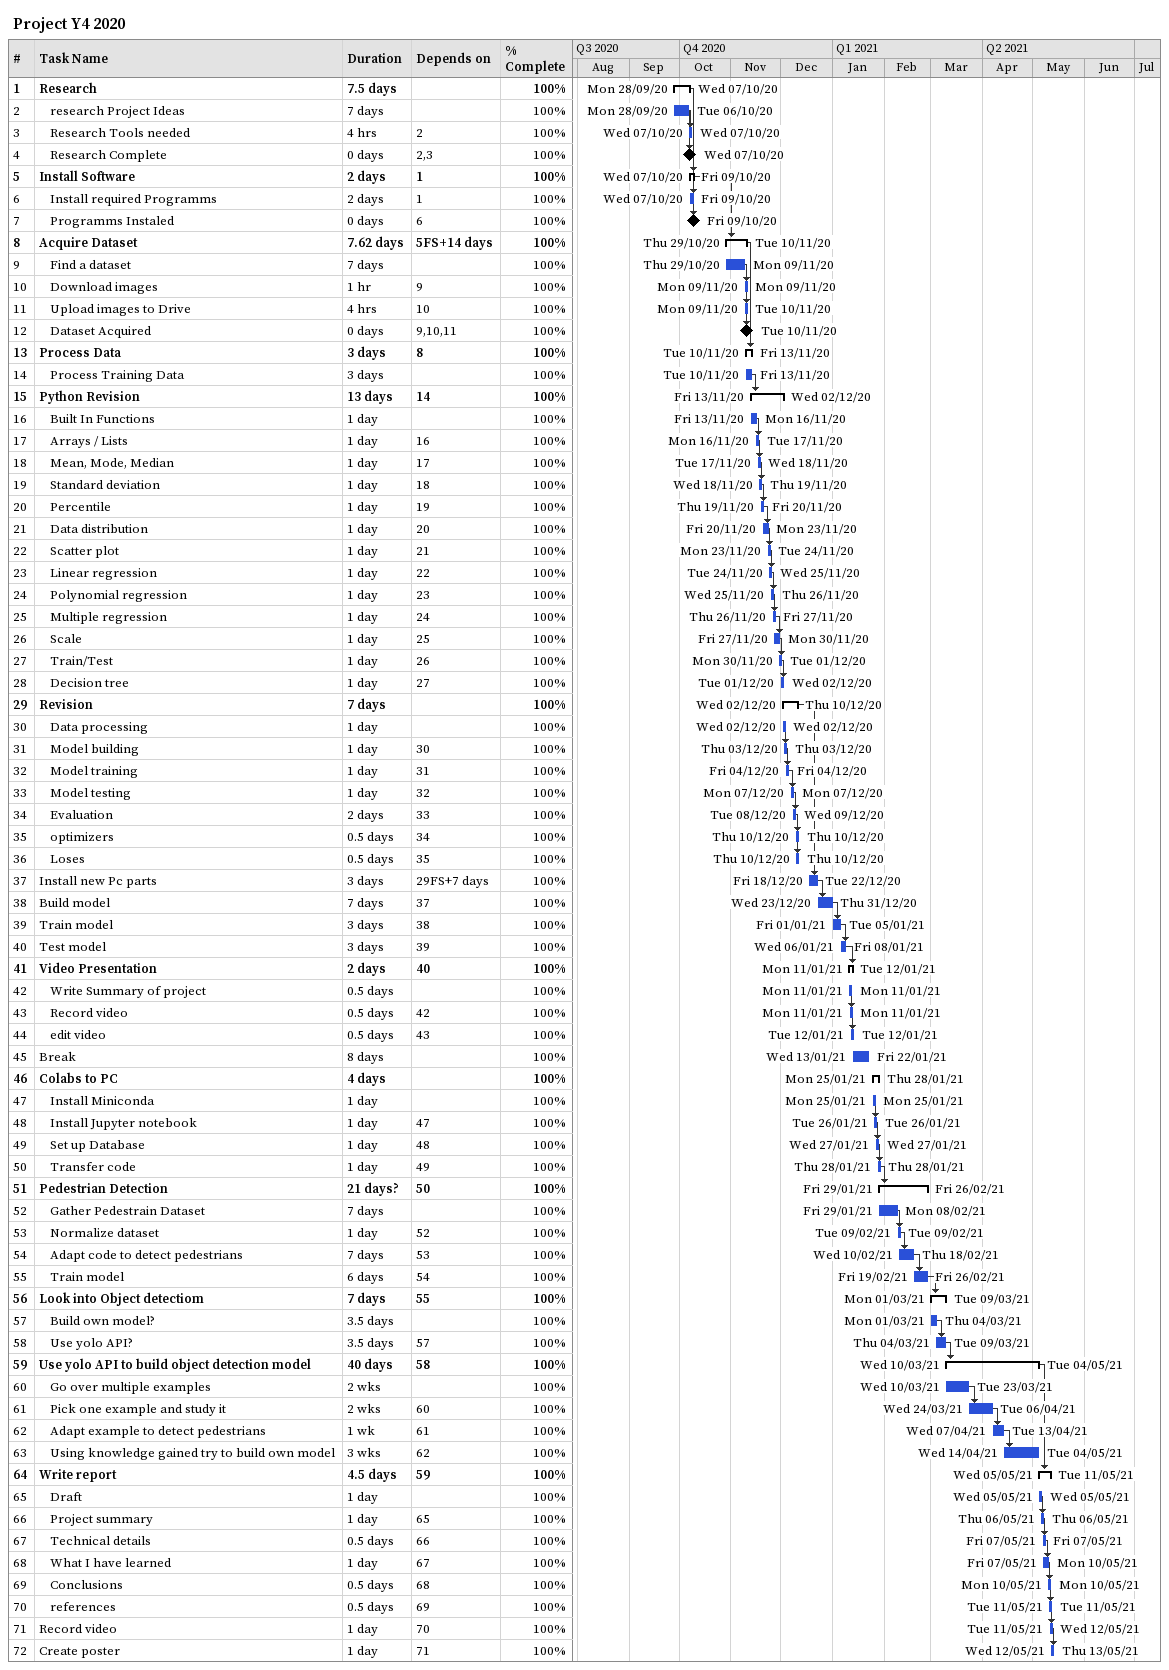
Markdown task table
Project Y4 2020

| ID | Level | Task | Duration | Start | Finish | Predecessors | % complete |
|---|---|---|---|---|---|---|---|
| 1 | 1 | **Research** | 7.5d | 2020-09-28 | 2020-10-07 |  | 100 |
| 2 | 2 | research Project Ideas | 7d | 2020-09-28 | 2020-10-06 |  | 100 |
| 3 | 2 | Research Tools needed | 4h | 2020-10-07 | 2020-10-07 | 2 | 100 |
| 4 | 2 | Research Complete | 0d | 2020-10-07 | 2020-10-07 | 2, 3 | 100 |
| 5 | 1 | **Install Software** | 2d | 2020-10-07 | 2020-10-09 | 1 | 100 |
| 6 | 2 | Install required Programms | 2d | 2020-10-07 | 2020-10-09 | 1 | 100 |
| 7 | 2 | Programms Instaled | 0d | 2020-10-09 | 2020-10-09 | 6 | 100 |
| 8 | 1 | **Acquire Dataset** | 7.62d | 2020-10-29 | 2020-11-10 | 5FS+14d | 100 |
| 9 | 2 | Find a dataset | 7d | 2020-10-29 | 2020-11-09 |  | 100 |
| 10 | 2 | Download images | 1h | 2020-11-09 | 2020-11-09 | 9 | 100 |
| 11 | 2 | Upload images to Drive | 4h | 2020-11-09 | 2020-11-10 | 10 | 100 |
| 12 | 2 | Dataset Acquired | 0d | 2020-11-10 | 2020-11-10 | 9, 10, 11 | 100 |
| 13 | 1 | **Process Data** | 3d | 2020-11-10 | 2020-11-13 | 8 | 100 |
| 14 | 2 | Process Training Data | 3d | 2020-11-10 | 2020-11-13 |  | 100 |
| 15 | 1 | **Python Revision** | 13d | 2020-11-13 | 2020-12-02 | 14 | 100 |
| 16 | 2 | Built In Functions | 1d | 2020-11-13 | 2020-11-16 |  | 100 |
| 17 | 2 | Arrays / Lists | 1d | 2020-11-16 | 2020-11-17 | 16 | 100 |
| 18 | 2 | Mean, Mode, Median | 1d | 2020-11-17 | 2020-11-18 | 17 | 100 |
| 19 | 2 | Standard deviation | 1d | 2020-11-18 | 2020-11-19 | 18 | 100 |
| 20 | 2 | Percentile | 1d | 2020-11-19 | 2020-11-20 | 19 | 100 |
| 21 | 2 | Data distribution | 1d | 2020-11-20 | 2020-11-23 | 20 | 100 |
| 22 | 2 | Scatter plot | 1d | 2020-11-23 | 2020-11-24 | 21 | 100 |
| 23 | 2 | Linear regression | 1d | 2020-11-24 | 2020-11-25 | 22 | 100 |
| 24 | 2 | Polynomial regression | 1d | 2020-11-25 | 2020-11-26 | 23 | 100 |
| 25 | 2 | Multiple regression | 1d | 2020-11-26 | 2020-11-27 | 24 | 100 |
| 26 | 2 | Scale | 1d | 2020-11-27 | 2020-11-30 | 25 | 100 |
| 27 | 2 | Train/Test | 1d | 2020-11-30 | 2020-12-01 | 26 | 100 |
| 28 | 2 | Decision tree | 1d | 2020-12-01 | 2020-12-02 | 27 | 100 |
| 29 | 1 | **Revision** | 7d | 2020-12-02 | 2020-12-10 |  | 100 |
| 30 | 2 | Data processing | 1d | 2020-12-02 | 2020-12-02 |  | 100 |
| 31 | 2 | Model building | 1d | 2020-12-03 | 2020-12-03 | 30 | 100 |
| 32 | 2 | Model training | 1d | 2020-12-04 | 2020-12-04 | 31 | 100 |
| 33 | 2 | Model testing | 1d | 2020-12-07 | 2020-12-07 | 32 | 100 |
| 34 | 2 | Evaluation | 2d | 2020-12-08 | 2020-12-09 | 33 | 100 |
| 35 | 2 | optimizers | 0.5d | 2020-12-10 | 2020-12-10 | 34 | 100 |
| 36 | 2 | Loses | 0.5d | 2020-12-10 | 2020-12-10 | 35 | 100 |
| 37 | 1 | Install new Pc parts | 3d | 2020-12-18 | 2020-12-22 | 29FS+7d | 100 |
| 38 | 1 | Build model | 7d | 2020-12-23 | 2020-12-31 | 37 | 100 |
| 39 | 1 | Train model | 3d | 2021-01-01 | 2021-01-05 | 38 | 100 |
| 40 | 1 | Test model | 3d | 2021-01-06 | 2021-01-08 | 39 | 100 |
| 41 | 1 | **Video Presentation** | 2d | 2021-01-11 | 2021-01-12 | 40 | 100 |
| 42 | 2 | Write Summary of project | 0.5d | 2021-01-11 | 2021-01-11 |  | 100 |
| 43 | 2 | Record video | 0.5d | 2021-01-11 | 2021-01-11 | 42 | 100 |
| 44 | 2 | edit video | 0.5d | 2021-01-12 | 2021-01-12 | 43 | 100 |
| 45 | 1 | Break | 8d | 2021-01-13 | 2021-01-22 |  | 100 |
| 46 | 1 | **Colabs to PC** | 4d | 2021-01-25 | 2021-01-28 |  | 100 |
| 47 | 2 | Install Miniconda | 1d | 2021-01-25 | 2021-01-25 |  | 100 |
| 48 | 2 | Install Jupyter notebook | 1d | 2021-01-26 | 2021-01-26 | 47 | 100 |
| 49 | 2 | Set up Database | 1d | 2021-01-27 | 2021-01-27 | 48 | 100 |
| 50 | 2 | Transfer code | 1d | 2021-01-28 | 2021-01-28 | 49 | 100 |
| 51 | 1 | **Pedestrian Detection** | 21d? | 2021-01-29 | 2021-02-26 | 50 | 100 |
| 52 | 2 | Gather Pedestrain Dataset | 7d | 2021-01-29 | 2021-02-08 |  | 100 |
| 53 | 2 | Normalize dataset | 1d | 2021-02-09 | 2021-02-09 | 52 | 100 |
| 54 | 2 | Adapt code to detect pedestrians | 7d | 2021-02-10 | 2021-02-18 | 53 | 100 |
| 55 | 2 | Train model | 6d | 2021-02-19 | 2021-02-26 | 54 | 100 |
| 56 | 1 | **Look into Object detectiom** | 7d | 2021-03-01 | 2021-03-09 | 55 | 100 |
| 57 | 2 | Build own model? | 3.5d | 2021-03-01 | 2021-03-04 |  | 100 |
| 58 | 2 | Use yolo API? | 3.5d | 2021-03-04 | 2021-03-09 | 57 | 100 |
| 59 | 1 | **Use yolo API to build object detection model** | 40d | 2021-03-10 | 2021-05-04 | 58 | 100 |
| 60 | 2 | Go over multiple examples | 2w | 2021-03-10 | 2021-03-23 |  | 100 |
| 61 | 2 | Pick one example and study it | 2w | 2021-03-24 | 2021-04-06 | 60 | 100 |
| 62 | 2 | Adapt example to detect pedestrians | 1w | 2021-04-07 | 2021-04-13 | 61 | 100 |
| 63 | 2 | Using knowledge gained try to build own model | 3w | 2021-04-14 | 2021-05-04 | 62 | 100 |
| 64 | 1 | **Write report** | 4.5d | 2021-05-05 | 2021-05-11 | 59 | 100 |
| 65 | 2 | Draft | 1d | 2021-05-05 | 2021-05-05 |  | 100 |
| 66 | 2 | Project summary | 1d | 2021-05-06 | 2021-05-06 | 65 | 100 |
| 67 | 2 | Technical details | 0.5d | 2021-05-07 | 2021-05-07 | 66 | 100 |
| 68 | 2 | What I have learned | 1d | 2021-05-07 | 2021-05-10 | 67 | 100 |
| 69 | 2 | Conclusions | 0.5d | 2021-05-10 | 2021-05-10 | 68 | 100 |
| 70 | 2 | references | 0.5d | 2021-05-11 | 2021-05-11 | 69 | 100 |
| 71 | 1 | Record video | 1d | 2021-05-11 | 2021-05-12 | 70 | 100 |
| 72 | 1 | Create poster | 1d | 2021-05-12 | 2021-05-13 | 71 | 100 |
